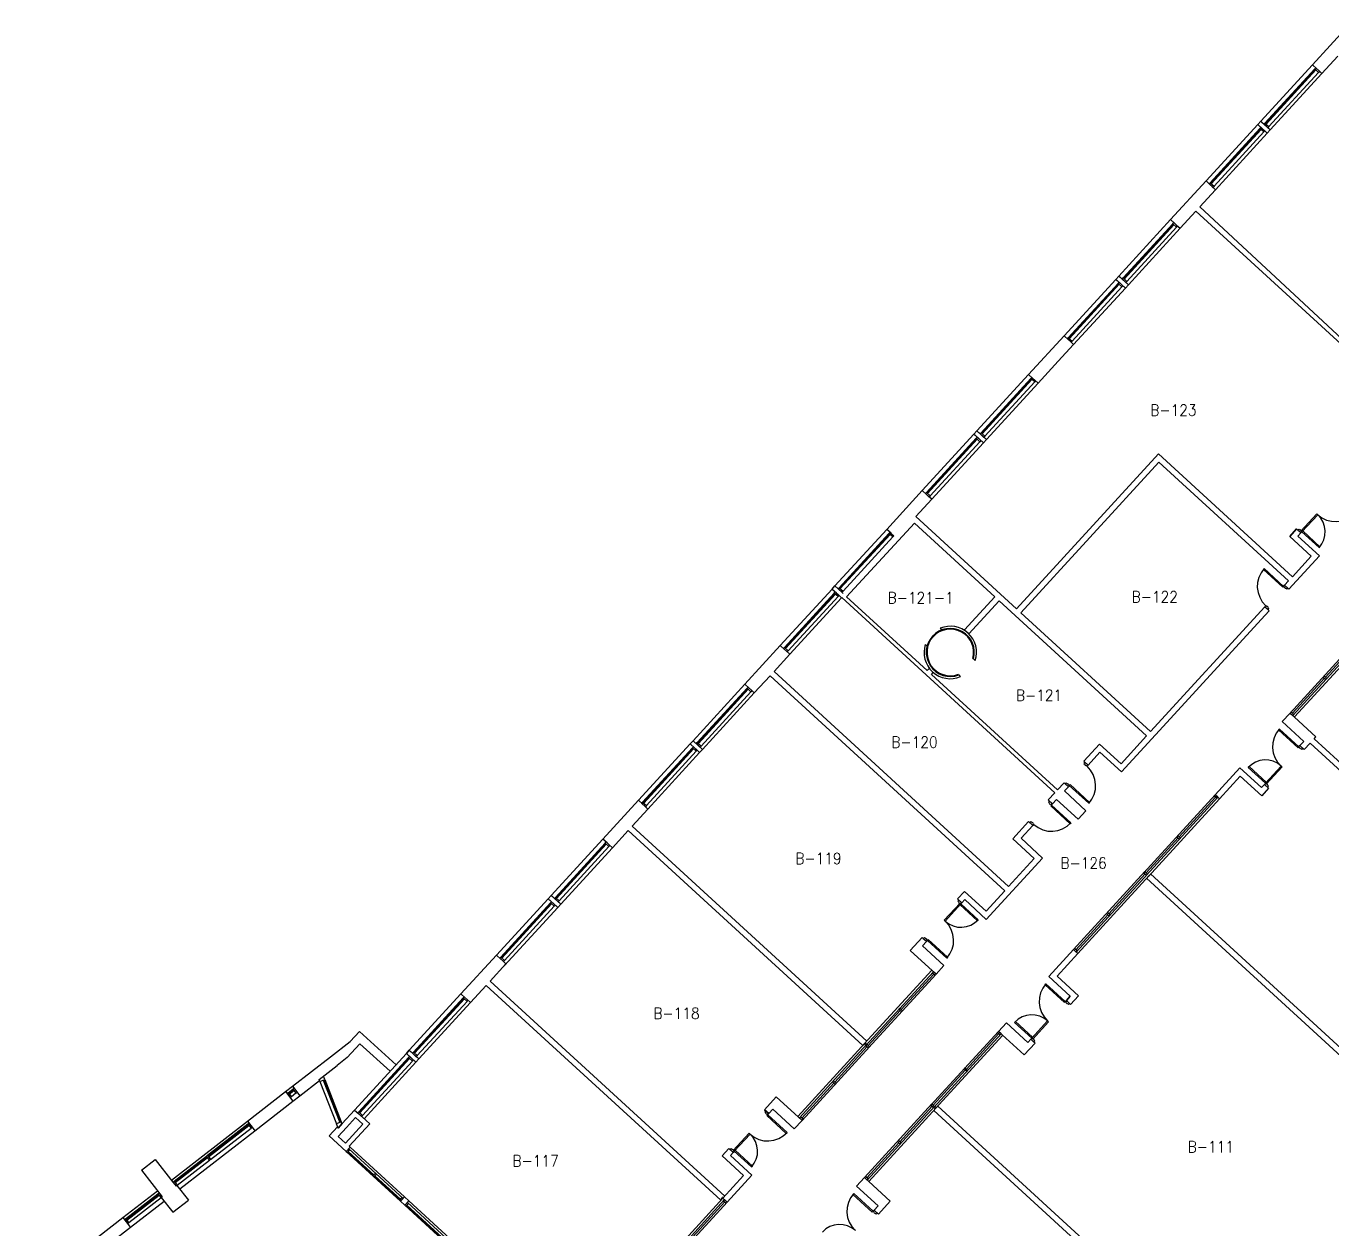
# Model space of a CAD drawing. Header units: inches. Extents: x -2 to 15026, y -1056 to 7065.
# Drawn here: x 1401 to 3191, y 1857 to 3506 of the extents above; entities that cross this region are included whole.
import ezdxf
from ezdxf.enums import TextEntityAlignment as Align

# ---------------------------------------------------------------- set-up
doc = ezdxf.new("R2010")
doc.units = ezdxf.units.IN
doc.header["$LTSCALE"] = 48
doc.header["$MEASUREMENT"] = 0
doc.layers.get('0').update_dxf_attribs({"linetype": 'CONTINUOUS'})
for name, color, linetype in [('A-DOOR', 5, 'CONTINUOUS'), ('A-GLAZ', 1, 'CONTINUOUS'), ('A-GLAZ-DETL', 5, 'CONTINUOUS'), ('A-WALL', 7, 'CONTINUOUS'), ('A-WALL-SILL', 3, 'CONTINUOUS'), ('SP-RMNO', 7, 'CONTINUOUS'), ('SP-ROOM', 7, 'CONTINUOUS'), ('SP-ROOMF', 7, 'CONTINUOUS')]:
    doc.layers.add(name, color=color, linetype=linetype)
doc.styles.add('ROMANS', font='ROMANS', dxfattribs={"width": 0.78})

# ---------------------------------------------------------------- blocks, each defined once
blk = doc.blocks.new('FMGRM1')
at = {"style": 'ROMANS', "width": 0.9}
for tag, p in [('DATA1', (0, -0.284)), ('DATA2', (0, -0.443)), ('DATA3', (0, -0.602)), ('DATA4', (0, -0.762)), ('DATA5', (0, -0.921))]:
    blk.add_attdef(tag, text='', height=0.117, dxfattribs=at).set_placement(p, align=Align.CENTER)
at = {"layer": 'SP-RMNO', "style": 'ROMANS', "width": 0.9}
blk.add_attdef('RMNUMB', text='', height=0.16, dxfattribs=at).set_placement((0, 0), align=Align.MIDDLE)

msp = doc.modelspace()

# ---------------------------------------------------------------- linework, layer by layer
at = {"layer": 'A-DOOR', "linetype": 'Continuous'}
for p, q in [((3170.3, 2837.7), (3148.7, 2814.1)), ((3150, 2812.9), (3171.6, 2836.5)), ((3171.6, 2836.5), (3170.3, 2837.7)), ((3144.4, 2815.3), (3145.7, 2816.8)), ((3148.6, 2811.5), (3144.4, 2815.3)), ((3145.7, 2816.8), (3147.1, 2815.5)), ((3147.1, 2815.5), (3147.6, 2816)), ((3147.6, 2816), (3149, 2814.7)), ((3149, 2814.7), (3148.5, 2814.2)), ((3148.5, 2814.2), (3150, 2812.9)), ((3150, 2812.9), (3148.6, 2811.5)), ((3148.7, 2814.1), (3150, 2812.9)), ((3151.1, 2814.2), (3150, 2812.9)), ((3150, 2812.9), (3173.6, 2791.3)), ((3174.7, 2792.6), (3151.1, 2814.2)), ((3173.6, 2791.3), (3174.7, 2792.6)), ((3098.4, 2762.6), (3097.2, 2761.3)), ((3097.2, 2761.3), (3123.7, 2736.9)), ((3124.9, 2738.2), (3098.4, 2762.6)), ((3124.9, 2738.2), (3126.3, 2739.7)), ((3126.3, 2739.7), (3130.5, 2735.8)), ((3123.7, 2736.9), (3124.9, 2738.2)), ((3126.3, 2736.9), (3124.9, 2738.2)), ((3125.9, 2736.5), (3126.3, 2736.9)), ((3127.3, 2735.2), (3125.9, 2736.5)), ((3127.7, 2735.7), (3127.3, 2735.2)), ((3129.2, 2734.4), (3127.7, 2735.7)), ((3130.5, 2735.8), (3129.2, 2734.4)), ((3100.6, 2711.7), (3099.2, 2710.2)), ((3099.2, 2710.2), (3103.5, 2706.3)), ((3102, 2710.4), (3100.6, 2711.7)), ((3102.4, 2710.8), (3102, 2710.4)), ((3103.8, 2709.6), (3102.4, 2710.8)), ((3103.4, 2709.1), (3103.8, 2709.6)), ((3104.8, 2707.8), (3103.4, 2709.1)), ((3103.5, 2706.3), (3104.8, 2707.8)), ((2653.9, 2680.8), (2656.4, 2678.5)), ((2633.7, 2658.7), (2636.1, 2656.4)), ((2698.8, 2639.1), (2699.7, 2638.8)), ((2699.7, 2638.8), (2702.2, 2636.6)), ((2679.1, 2617.6), (2679.5, 2616.7)), ((2679.5, 2616.7), (2681.9, 2614.4)), ((3118.1, 2541.4), (3119.3, 2542.6)), ((3119.3, 2542.6), (3145.8, 2518.3)), ((3144.7, 2517), (3118.1, 2541.4)), ((3145.8, 2518.3), (3144.7, 2517)), ((3145.8, 2518.3), (3147.2, 2519.8)), ((3147.3, 2517), (3145.8, 2518.3)), ((3146.8, 2516.6), (3147.3, 2517)), ((3148.2, 2515.3), (3146.8, 2516.6)), ((3147.2, 2519.8), (3151.4, 2515.9)), ((3148.6, 2515.7), (3148.2, 2515.3)), ((3150.1, 2514.4), (3148.6, 2515.7)), ((3151.4, 2515.9), (3150.1, 2514.4)), ((2852.6, 2496.9), (2851.2, 2495.4)), ((2851.2, 2495.4), (2852.6, 2494.1)), ((2852.6, 2494.1), (2852.2, 2493.6)), ((2852.2, 2493.6), (2853.6, 2492.4)), ((2856.8, 2493), (2852.6, 2496.9)), ((2853.6, 2492.4), (2854, 2492.8)), ((2854, 2492.8), (2855.4, 2491.5)), ((2855.4, 2491.5), (2856.8, 2493)), ((3076.3, 2489.8), (3077.5, 2491.1)), ((3099.9, 2468.2), (3076.3, 2489.8)), ((3077.5, 2491.1), (3101.1, 2469.5)), ((3099.9, 2468.2), (3121.5, 2491.8)), ((3122.8, 2490.6), (3101.2, 2467)), ((3121.5, 2491.8), (3122.8, 2490.6)), ((2825.5, 2467.4), (2826.9, 2468.9)), ((2829.8, 2463.5), (2825.5, 2467.4)), ((2826.9, 2468.9), (2828.3, 2467.6)), ((2828.3, 2467.6), (2828.7, 2468)), ((2828.7, 2468), (2830.1, 2466.8)), ((2830.1, 2466.8), (2829.7, 2466.3)), ((2829.7, 2466.3), (2831.1, 2465)), ((2831.1, 2465), (2829.8, 2463.5)), ((2832.3, 2466.3), (2831.1, 2465)), ((2831.1, 2465), (2857.7, 2440.7)), ((2858.8, 2442), (2832.3, 2466.3)), ((3099.9, 2468.2), (3098.5, 2466.7)), ((3098.5, 2466.7), (3102.8, 2462.8)), ((3101.1, 2469.5), (3099.9, 2468.2)), ((3101.2, 2467), (3099.9, 2468.2)), ((3101.3, 2466.9), (3099.9, 2468.2)), ((3101.7, 2467.3), (3101.3, 2466.9)), ((3103.1, 2466.1), (3101.7, 2467.3)), ((3102.7, 2465.6), (3103.1, 2466.1)), ((3104.1, 2464.3), (3102.7, 2465.6)), ((3102.8, 2462.8), (3104.1, 2464.3)), ((2803.9, 2443.8), (2802.6, 2442.3)), ((2802.6, 2442.3), (2804, 2441)), ((2804, 2441), (2803.6, 2440.6)), ((2803.6, 2440.6), (2805, 2439.3)), ((2808.2, 2439.9), (2803.9, 2443.8)), ((2805, 2439.3), (2805.4, 2439.8)), ((2805.4, 2439.8), (2806.8, 2438.4)), ((2805.6, 2437.2), (2806.8, 2438.4)), ((2832.2, 2412.8), (2805.6, 2437.2)), ((2806.8, 2438.4), (2808.2, 2439.9)), ((2806.8, 2438.4), (2833.3, 2414.1)), ((2857.7, 2440.7), (2858.8, 2442)), ((2776.9, 2414.3), (2778.2, 2415.8)), ((2781.1, 2410.4), (2776.9, 2414.3)), ((2778.2, 2415.8), (2779.7, 2414.5)), ((2779.7, 2414.5), (2780.1, 2414.9)), ((2780.1, 2414.9), (2781.5, 2413.7)), ((2781.5, 2413.7), (2781.1, 2413.2)), ((2781.1, 2413.2), (2782.5, 2411.9)), ((2782.5, 2411.9), (2781.1, 2410.4)), ((2833.3, 2414.1), (2832.2, 2412.8)), ((2659.5, 2280.3), (2681.2, 2303.9)), ((2682.5, 2302.7), (2660.8, 2279.2)), ((2679.6, 2308.1), (2678.2, 2306.6)), ((2678.2, 2306.6), (2679.6, 2305.3)), ((2679.6, 2305.3), (2679.2, 2304.9)), ((2679.2, 2304.9), (2680.6, 2303.6)), ((2683.8, 2304.2), (2679.6, 2308.1)), ((2680.6, 2303.6), (2681, 2304.1)), ((2681, 2304.1), (2682.5, 2302.7)), ((2681.2, 2303.9), (2682.5, 2302.7)), ((2681.3, 2301.5), (2682.5, 2302.7)), ((2704.9, 2279.8), (2681.3, 2301.5)), ((2682.5, 2302.7), (2683.8, 2304.2)), ((2682.5, 2302.7), (2706, 2281.1)), ((2660.8, 2279.2), (2659.5, 2280.3)), ((2706, 2281.1), (2704.9, 2279.8)), ((2630.9, 2255), (2632.3, 2256.5)), ((2632.3, 2256.5), (2633.7, 2255.2)), ((2635.2, 2251.1), (2630.9, 2255)), ((2633.7, 2255.2), (2634.1, 2255.6)), ((2634.1, 2255.6), (2635.5, 2254.4)), ((2635.5, 2254.4), (2635.1, 2253.9)), ((2635.1, 2253.9), (2636.5, 2252.6)), ((2636.5, 2252.6), (2635.2, 2251.1)), ((2636.5, 2252.6), (2637.7, 2253.9)), ((2663.1, 2228.3), (2636.5, 2252.6)), ((2637.7, 2253.9), (2664.2, 2229.6)), ((2664.2, 2229.6), (2663.1, 2228.3)), ((2797.9, 2191.9), (2799.1, 2193.2)), ((2824.4, 2167.6), (2797.9, 2191.9)), ((2799.1, 2193.2), (2825.6, 2168.9)), ((2825.6, 2168.9), (2824.4, 2167.6)), ((2825.6, 2168.9), (2827, 2170.3)), ((2827, 2167.5), (2825.6, 2168.9)), ((2826.6, 2167.1), (2827, 2167.5)), ((2828, 2165.8), (2826.6, 2167.1)), ((2827, 2170.3), (2831.2, 2166.4)), ((2831.2, 2166.4), (2829.8, 2165)), ((2828.4, 2166.3), (2828, 2165.8)), ((2829.8, 2165), (2828.4, 2166.3)), ((2756.1, 2140.3), (2757.3, 2141.6)), ((2779.7, 2118.7), (2756.1, 2140.3)), ((2757.3, 2141.6), (2780.8, 2120)), ((2779.7, 2118.7), (2801.3, 2142.3)), ((2802.6, 2141.1), (2781, 2117.5)), ((2801.3, 2142.3), (2802.6, 2141.1)), ((2779.7, 2118.7), (2778.3, 2117.2)), ((2778.3, 2117.2), (2782.6, 2113.4)), ((2780.8, 2120), (2779.7, 2118.7)), ((2781, 2117.5), (2779.7, 2118.7)), ((2781.1, 2117.4), (2779.7, 2118.7)), ((2781.5, 2117.9), (2781.1, 2117.4)), ((2782.9, 2116.6), (2781.5, 2117.9)), ((2782.5, 2116.1), (2782.9, 2116.6)), ((2783.9, 2114.8), (2782.5, 2116.1)), ((2782.6, 2113.4), (2783.9, 2114.8)), ((2414.7, 2019.1), (2413.4, 2017.6)), ((2413.4, 2017.6), (2414.8, 2016.3)), ((2414.8, 2016.3), (2414.4, 2015.8)), ((2414.4, 2015.8), (2415.8, 2014.6)), ((2419, 2015.2), (2414.7, 2019.1)), ((2415.8, 2014.6), (2416.2, 2015)), ((2416.2, 2015), (2417.6, 2013.7)), ((2417.6, 2013.7), (2416.4, 2012.4)), ((2416.4, 2012.4), (2443, 1988.1)), ((2417.6, 2013.7), (2419, 2015.2)), ((2444.2, 1989.4), (2417.6, 2013.7)), ((2392, 1988.4), (2370.4, 1964.8)), ((2393.3, 1987.2), (2392, 1988.4)), ((2443, 1988.1), (2444.2, 1989.4)), ((2371.7, 1963.6), (2393.3, 1987.2)), ((2366.1, 1966), (2367.4, 1967.5)), ((2370.3, 1962.1), (2366.1, 1966)), ((2367.4, 1967.5), (2368.9, 1966.2)), ((2368.9, 1966.2), (2369.3, 1966.6)), ((2369.3, 1966.6), (2370.7, 1965.4)), ((2370.7, 1965.4), (2370.3, 1964.9)), ((2370.3, 1964.9), (2371.7, 1963.6)), ((2371.7, 1963.6), (2370.3, 1962.1)), ((2370.4, 1964.8), (2371.7, 1963.6)), ((2372.9, 1964.9), (2371.7, 1963.6)), ((2371.7, 1963.6), (2395.3, 1942)), ((2396.5, 1943.3), (2372.9, 1964.9)), ((2395.3, 1942), (2396.5, 1943.3)), ((2534.4, 1904.3), (2535.6, 1905.6)), ((2560.9, 1880), (2534.4, 1904.3)), ((2535.6, 1905.6), (2562.1, 1881.3)), ((2562.1, 1881.3), (2560.9, 1880)), ((2562.1, 1881.3), (2563.5, 1882.8)), ((2563.6, 1880), (2562.1, 1881.3)), ((2563.1, 1879.5), (2563.6, 1880)), ((2563.5, 1882.8), (2567.7, 1878.9)), ((2564.5, 1878.3), (2563.1, 1879.5)), ((2564.9, 1878.7), (2564.5, 1878.3)), ((2566.4, 1877.4), (2564.9, 1878.7)), ((2567.7, 1878.9), (2566.4, 1877.4))]:
    msp.add_line(p, q, dxfattribs=at)
for centre, radius, start, end in [((3195.9, 2863.1), 36, 227.5, 317.5), ((3150, 2812.9), 32, 317.5, 47.5), ((2667.9, 2647.6), 33, 344.5357, 290.4643), ((2667.9, 2647.6), 32, 344.5357, 290.4643), ((2667.9, 2647.6), 36, 342.1243, 112.8757), ((2667.9, 2647.6), 36, 162.1243, 292.8757), ((3145.8, 2518.3), 36, 137.5, 227.5), ((3099.9, 2468.2), 32, 47.5, 137.5), ((2682.5, 2302.7), 32, 227.5, 317.5), ((2636.5, 2252.6), 36, 317.5, 47.5), ((2825.6, 2168.9), 36, 137.5, 227.5), ((2779.7, 2118.7), 32, 47.5, 137.5), ((2417.6, 2013.7), 36, 227.5, 317.5), ((2371.7, 1963.6), 32, 317.5, 47.5), ((2562.1, 1881.3), 36, 137.5, 227.5), ((2516.2, 1831.2), 32, 47.5, 137.5)]:
    msp.add_arc(centre, radius, start, end, dxfattribs=at)
for centre, major_axis, start_param, end_param in [((3124.9, 2738.2), (-25.5, 25.5), 0.043633, 1.614429), ((2831.1, 2465), (25.5, 25.5), 4.756022, 6.326818), ((2806.8, 2438.4), (-25.5, 25.5), 1.61443, 3.185226)]:
    msp.add_ellipse(centre, major_axis=major_axis, ratio=1, start_param=start_param, end_param=end_param, dxfattribs=at)
at = {"layer": 'A-GLAZ', "linetype": 'Continuous'}
for p, q in [((3099.3, 3373.4), (3167.5, 3447.9)), ((3168.3, 3447.2), (3100, 3372.7)), ((3169, 3446.5), (3100.8, 3372.1)), ((3104.5, 3368.7), (3172.7, 3443.1)), ((3024.3, 3291.6), (3092.5, 3366)), ((3093.5, 3376), (3089.5, 3371.6)), ((3093.3, 3365.4), (3025, 3290.9)), ((3094, 3364.7), (3025.8, 3290.2)), ((3029.5, 3286.8), (3097.7, 3361.3)), ((3102.5, 3359.7), (3106.5, 3364.1)), ((2904.7, 3161.1), (2973, 3235.5)), ((2973.7, 3234.9), (2905.5, 3160.4)), ((2974.4, 3234.2), (2906.2, 3159.7)), ((2909.9, 3156.3), (2978.1, 3230.8)), ((2829.7, 3079.2), (2898, 3153.7)), ((2898.7, 3153), (2830.5, 3078.6)), ((2899.5, 3152.4), (2831.2, 3077.9)), ((2899, 3163.7), (2894.9, 3159.2)), ((2907.9, 3147.3), (2912, 3151.7)), ((2834.9, 3074.5), (2903.1, 3149)), ((2710.2, 2948.7), (2778.4, 3023.2)), ((2779.1, 3022.5), (2710.9, 2948.1)), ((2779.9, 3021.9), (2711.6, 2947.4)), ((2715.3, 2944), (2783.6, 3018.5)), ((2635.2, 2866.9), (2703.4, 2941.4)), ((2704.1, 2940.7), (2635.9, 2866.2)), ((2704.9, 2940), (2636.6, 2865.6)), ((2640.3, 2862.2), (2708.6, 2936.6)), ((2704.4, 2951.3), (2700.3, 2946.9)), ((2713.3, 2935), (2717.4, 2939.4)), ((2515.6, 2736.4), (2583.8, 2810.9)), ((2584.6, 2810.2), (2516.3, 2735.7)), ((2585.3, 2809.5), (2517.1, 2735.1)), ((2520.8, 2731.7), (2589, 2806.1)), ((2440.6, 2654.6), (2508.8, 2729)), ((2509.6, 2728.4), (2441.3, 2653.9)), ((2510.3, 2727.7), (2442.1, 2653.2)), ((2445.8, 2649.8), (2514, 2724.3)), ((2505.8, 2734.6), (2511.7, 2729.2)), ((3137.6, 2561.1), (3229.5, 2661.4)), ((3226.3, 2661.6), (3182.4, 2613.7)), ((2321, 2524.1), (2389.3, 2598.5)), ((2390, 2597.9), (2321.8, 2523.4)), ((2390.7, 2597.2), (2322.5, 2522.7)), ((3181, 2612.2), (3137.1, 2564.3)), ((2326.2, 2519.3), (2394.4, 2593.8)), ((2315.2, 2526.6), (2311.2, 2522.2)), ((2246, 2442.2), (2314.3, 2516.7)), ((2315, 2516), (2246.8, 2441.6)), ((2315.7, 2515.3), (2247.5, 2440.9)), ((2251.2, 2437.5), (2319.4, 2512)), ((2324.2, 2510.3), (2328.2, 2514.7)), ((2936.9, 2342.2), (3034.9, 2449.1)), ((3031.7, 2449.3), (2981.7, 2394.7)), ((2126.5, 2311.7), (2194.7, 2386.2)), ((2195.4, 2385.5), (2127.2, 2311.1)), ((2196.2, 2384.8), (2127.9, 2310.4)), ((2131.6, 2307), (2199.8, 2381.5)), ((2980.4, 2393.3), (2936.5, 2345.3)), ((2840.3, 2236.7), (2938.3, 2343.6)), ((2935.1, 2343.9), (2885.1, 2289.3)), ((2120.7, 2314.3), (2116.6, 2309.9)), ((2051.5, 2229.9), (2119.7, 2304.4)), ((2120.4, 2303.7), (2052.2, 2229.2)), ((2121.2, 2303), (2052.9, 2228.5)), ((2056.6, 2225.2), (2124.9, 2299.6)), ((2129.6, 2298), (2133.7, 2302.4)), ((2883.8, 2287.8), (2839.8, 2239.9)), ((2644.8, 2209.8), (2552.2, 2108.8)), ((2600.7, 2158), (2645.2, 2206.6)), ((1931.9, 2099.4), (2000.1, 2173.9)), ((2000.9, 2173.2), (1932.6, 2098.7)), ((2001.6, 2172.5), (1933.4, 2098)), ((1937, 2094.7), (2005.3, 2169.1)), ((2555.4, 2108.6), (2599.3, 2156.5)), ((2645.1, 2023.7), (2737.6, 2124.7)), ((2734.5, 2124.9), (2689.9, 2076.2)), ((2553.5, 2110.3), (2461, 2009.3)), ((2509.5, 2058.4), (2554, 2107.1)), ((1856.9, 2017.6), (1925.1, 2092)), ((1925.9, 2091.4), (1857.6, 2016.9)), ((1926.6, 2090.7), (1858.4, 2016.2)), ((1862.1, 2012.8), (1930.3, 2087.3)), ((1935, 2085.6), (1939.1, 2090.1)), ((1808.2, 2061.1), (1830.7, 2003.1)), ((1809.2, 2061.5), (1831.7, 2003.4)), ((2688.5, 2074.7), (2644.6, 2026.8)), ((1760.1, 2043.8), (1766.4, 2048.7)), ((1761, 2042.7), (1767.3, 2047.6)), ((1761.6, 2041.9), (1768, 2046.8)), ((1770.7, 2043.2), (1764.4, 2038.3)), ((2464.2, 2009), (2508.1, 2057)), ((2553.9, 1924.1), (2646.4, 2025.1)), ((2643.2, 2025.4), (2598.7, 1976.7)), ((1649.5, 1958.1), (1704.8, 2001)), ((1650.4, 1956.9), (1705.7, 1999.8)), ((1651, 1956.1), (1706.3, 1999)), ((1653.7, 1952.5), (1709.1, 1995.4)), ((2597.3, 1975.2), (2553.4, 1927.3)), ((1603.6, 1922.5), (1647.9, 1956.8)), ((1604.5, 1921.3), (1648.8, 1955.7)), ((1605.2, 1920.6), (1649.4, 1954.9)), ((1876.9, 1930.6), (1841.9, 1962.7)), ((1877.6, 1931.3), (1842.5, 1963.4)), ((1917.6, 1898.7), (1843.1, 1967)), ((1607.9, 1917), (1652.2, 1951.3)), ((1913.4, 1897.1), (1878.4, 1929.2)), ((1914.1, 1897.9), (1879, 1930)), ((1537.2, 1871.1), (1581.5, 1905.4)), ((1538.1, 1869.9), (1582.4, 1904.2)), ((1538.8, 1869.1), (1583, 1903.4)), ((1585.8, 1899.8), (1541.5, 1865.5)), ((1970.1, 1845.1), (1922.2, 1889)), ((1970.8, 1845.9), (1922.9, 1889.8)), ((2023.7, 1801.5), (1923.5, 1893.3)), ((2358.3, 1897.2), (2266.4, 1796.9)), ((2314.9, 1846.1), (2358.8, 1894))]:
    msp.add_line(p, q, dxfattribs=at)
at = {"layer": 'A-GLAZ-DETL', "linetype": 'Continuous'}
for p, q in [((3167.5, 3447.9), (3168.9, 3449.4)), ((3172.7, 3443.1), (3167.5, 3447.9)), ((3168.9, 3449.4), (3174, 3444.6)), ((3174, 3444.6), (3172.7, 3443.1)), ((3092.5, 3366), (3093.9, 3367.5)), ((3097.7, 3361.3), (3092.5, 3366)), ((3093.9, 3367.5), (3099.1, 3362.8)), ((3098, 3371.9), (3099.3, 3373.4)), ((3103.1, 3367.2), (3098, 3371.9)), ((3099.3, 3373.4), (3104.5, 3368.7)), ((3104.5, 3368.7), (3103.1, 3367.2)), ((3099.1, 3362.8), (3097.7, 3361.3)), ((3023, 3290.1), (3024.3, 3291.6)), ((3028.1, 3285.4), (3023, 3290.1)), ((3024.3, 3291.6), (3029.5, 3286.8)), ((3029.5, 3286.8), (3028.1, 3285.4)), ((2973, 3235.5), (2974.3, 3237)), ((2978.1, 3230.8), (2973, 3235.5)), ((2974.3, 3237), (2979.5, 3232.3)), ((2979.5, 3232.3), (2978.1, 3230.8)), ((2898, 3153.7), (2899.3, 3155.2)), ((2903.1, 3149), (2898, 3153.7)), ((2899.3, 3155.2), (2904.5, 3150.5)), ((2903.4, 3159.6), (2904.7, 3161.1)), ((2908.5, 3154.9), (2903.4, 3159.6)), ((2904.7, 3161.1), (2909.9, 3156.3)), ((2909.9, 3156.3), (2908.5, 3154.9)), ((2904.5, 3150.5), (2903.1, 3149)), ((2828.4, 3077.8), (2829.7, 3079.2)), ((2833.6, 3073), (2828.4, 3077.8)), ((2829.7, 3079.2), (2834.9, 3074.5)), ((2834.9, 3074.5), (2833.6, 3073)), ((2778.4, 3023.2), (2779.7, 3024.7)), ((2783.6, 3018.5), (2778.4, 3023.2)), ((2779.7, 3024.7), (2784.9, 3020)), ((2784.9, 3020), (2783.6, 3018.5)), ((2703.4, 2941.4), (2704.8, 2942.8)), ((2708.6, 2936.6), (2703.4, 2941.4)), ((2704.8, 2942.8), (2709.9, 2938.1)), ((2709.9, 2938.1), (2708.6, 2936.6)), ((2708.8, 2947.3), (2710.2, 2948.7)), ((2714, 2942.5), (2708.8, 2947.3)), ((2710.2, 2948.7), (2715.3, 2944)), ((2715.3, 2944), (2714, 2942.5)), ((2633.8, 2865.4), (2635.2, 2866.9)), ((2639, 2860.7), (2633.8, 2865.4)), ((2635.2, 2866.9), (2640.3, 2862.2)), ((2640.3, 2862.2), (2639, 2860.7)), ((2583.8, 2810.9), (2585.2, 2812.3)), ((2585.2, 2812.3), (2590.3, 2807.6)), ((2589, 2806.1), (2583.8, 2810.9)), ((2590.3, 2807.6), (2589, 2806.1)), ((2508.8, 2729), (2510.2, 2730.5)), ((2514, 2724.3), (2508.8, 2729)), ((2510.2, 2730.5), (2515.3, 2725.8)), ((2515.3, 2725.8), (2514, 2724.3)), ((2514.2, 2734.9), (2515.6, 2736.4)), ((2519.4, 2730.2), (2514.2, 2734.9)), ((2515.6, 2736.4), (2520.8, 2731.7)), ((2520.8, 2731.7), (2519.4, 2730.2)), ((2439.3, 2653.1), (2440.6, 2654.6)), ((2444.4, 2648.4), (2439.3, 2653.1)), ((2440.6, 2654.6), (2445.8, 2649.8)), ((2445.8, 2649.8), (2444.4, 2648.4)), ((2389.3, 2598.5), (2390.6, 2600)), ((2394.4, 2593.8), (2389.3, 2598.5)), ((2390.6, 2600), (2395.8, 2595.3)), ((2395.8, 2595.3), (2394.4, 2593.8)), ((2314.3, 2516.7), (2315.6, 2518.2)), ((2319.4, 2512), (2314.3, 2516.7)), ((2315.6, 2518.2), (2320.8, 2513.4)), ((2320.8, 2513.4), (2319.4, 2512)), ((2319.7, 2522.6), (2321, 2524.1)), ((2324.8, 2517.9), (2319.7, 2522.6)), ((2321, 2524.1), (2326.2, 2519.3)), ((2326.2, 2519.3), (2324.8, 2517.9)), ((2244.7, 2440.8), (2246, 2442.2)), ((2249.8, 2436), (2244.7, 2440.8)), ((2246, 2442.2), (2251.2, 2437.5)), ((2251.2, 2437.5), (2249.8, 2436)), ((2194.7, 2386.2), (2196, 2387.7)), ((2199.8, 2381.5), (2194.7, 2386.2)), ((2196, 2387.7), (2201.2, 2382.9)), ((2201.2, 2382.9), (2199.8, 2381.5)), ((2125.1, 2310.3), (2126.5, 2311.7)), ((2130.3, 2305.5), (2125.1, 2310.3)), ((2126.5, 2311.7), (2131.6, 2307)), ((2119.7, 2304.4), (2121, 2305.8)), ((2124.9, 2299.6), (2119.7, 2304.4)), ((2121, 2305.8), (2126.2, 2301.1)), ((2126.2, 2301.1), (2124.9, 2299.6)), ((2131.6, 2307), (2130.3, 2305.5)), ((2050.1, 2228.4), (2051.5, 2229.9)), ((2055.3, 2223.7), (2050.1, 2228.4)), ((2051.5, 2229.9), (2056.6, 2225.2)), ((2056.6, 2225.2), (2055.3, 2223.7)), ((2000.1, 2173.9), (2001.5, 2175.3)), ((2005.3, 2169.1), (2000.1, 2173.9)), ((2001.5, 2175.3), (2006.6, 2170.6)), ((2006.6, 2170.6), (2005.3, 2169.1)), ((1930.5, 2097.9), (1931.9, 2099.4)), ((1935.7, 2093.2), (1930.5, 2097.9)), ((1931.9, 2099.4), (1937, 2094.7)), ((2550, 2110.8), (2552.2, 2108.8)), ((2551.3, 2112.3), (2553.5, 2110.3)), ((1925.1, 2092), (1926.5, 2093.5)), ((1930.3, 2087.3), (1925.1, 2092)), ((1926.5, 2093.5), (1931.6, 2088.8)), ((1931.6, 2088.8), (1930.3, 2087.3)), ((1937, 2094.7), (1935.7, 2093.2)), ((1803.6, 2059.3), (1802.5, 2062.1)), ((1803.6, 2059.3), (1810.1, 2061.9)), ((1810.1, 2061.9), (1808.3, 2066.6)), ((1760.1, 2043.8), (1758.5, 2042.6)), ((1760.1, 2043.8), (1764.4, 2038.3)), ((1766.4, 2048.7), (1768, 2050)), ((1766.4, 2048.7), (1770.7, 2043.2)), ((1770.7, 2043.2), (1772.3, 2044.4)), ((1764.4, 2038.3), (1762.8, 2037.1)), ((2647.3, 2021.6), (2645.1, 2023.7)), ((2648.7, 2023.1), (2646.4, 2025.1)), ((1855.5, 2016.1), (1856.9, 2017.6)), ((1860.7, 2011.4), (1855.5, 2016.1)), ((1856.9, 2017.6), (1862.1, 2012.8)), ((1862.1, 2012.8), (1860.7, 2011.4)), ((1704.8, 2001), (1706.4, 2002.2)), ((1704.8, 2001), (1709.1, 1995.4)), ((1709.1, 1995.4), (1710.7, 1996.6)), ((1832.6, 2003.8), (1826.1, 2001.3)), ((1828.4, 1995.3), (1826.1, 2001.3)), ((1827.7, 1997), (1828.4, 1995.3)), ((1833.7, 2001.1), (1832.6, 2003.8)), ((1647.9, 1956.8), (1649.5, 1958.1)), ((1652.2, 1951.3), (1647.9, 1956.8)), ((1649.5, 1958.1), (1653.7, 1952.5)), ((1653.7, 1952.5), (1652.2, 1951.3)), ((1602, 1921.3), (1603.6, 1922.5)), ((1603.6, 1922.5), (1607.9, 1917)), ((1606.3, 1915.8), (1607.9, 1917)), ((1581.5, 1905.4), (1583.1, 1906.6)), ((1581.5, 1905.4), (1585.8, 1899.8)), ((1585.8, 1899.8), (1587.4, 1901.1)), ((1535.6, 1869.8), (1537.2, 1871.1)), ((1537.2, 1871.1), (1541.5, 1865.5)), ((1539.9, 1864.3), (1541.5, 1865.5))]:
    msp.add_line(p, q, dxfattribs=at)
for points in [[(3180.5, 2615.4), (3179.2, 2613.9), (3182.9, 2610.5), (3184.2, 2612)], [(3135.3, 2566), (3133.9, 2564.5), (3137.6, 2561.1), (3138.9, 2562.6)], [(3031.2, 2452.5), (3029.9, 2451), (3033.6, 2447.6), (3034.9, 2449.1)], [(2979.9, 2396.4), (2978.5, 2394.9), (2982.2, 2391.6), (2983.6, 2393)], [(2934.6, 2347), (2933.3, 2345.5), (2936.9, 2342.2), (2938.3, 2343.6)], [(2934.6, 2347), (2933.3, 2345.5), (2936.9, 2342.2), (2938.3, 2343.6)], [(2883.3, 2291), (2881.9, 2289.5), (2885.6, 2286.1), (2887, 2287.6)], [(2838, 2241.6), (2836.7, 2240.1), (2840.3, 2236.7), (2841.7, 2238.2)], [(2647.1, 2204.9), (2648.4, 2206.4), (2644.8, 2209.8), (2643.4, 2208.3)], [(2601.1, 2154.8), (2602.5, 2156.3), (2598.8, 2159.7), (2597.5, 2158.2)], [(2734, 2128), (2732.6, 2126.6), (2736.3, 2123.2), (2737.6, 2124.7)], [(2555.9, 2105.4), (2557.2, 2106.9), (2553.5, 2110.3), (2552.2, 2108.8)], [(2555.9, 2105.4), (2557.2, 2106.9), (2553.5, 2110.3), (2552.2, 2108.8)], [(2688, 2077.9), (2686.7, 2076.4), (2690.4, 2073.1), (2691.7, 2074.5)], [(2509.9, 2055.3), (2511.3, 2056.7), (2507.6, 2060.1), (2506.3, 2058.7)], [(2642.8, 2028.5), (2641.4, 2027), (2645.1, 2023.7), (2646.4, 2025.1)], [(2642.8, 2028.5), (2641.4, 2027), (2645.1, 2023.7), (2646.4, 2025.1)], [(2464.7, 2005.9), (2466, 2007.4), (2462.3, 2010.7), (2461, 2009.3)], [(2596.8, 1978.4), (2595.5, 1976.9), (2599.2, 1973.5), (2600.5, 1975)], [(1843.1, 1967), (1839.7, 1963.3), (1841.2, 1961.9), (1844.6, 1965.6)], [(1879.6, 1933.5), (1876.2, 1929.8), (1877.7, 1928.5), (1881.1, 1932.2)], [(2551.6, 1929), (2550.2, 1927.5), (2553.9, 1924.1), (2555.2, 1925.6)], [(1916.1, 1900.1), (1912.7, 1896.4), (1914.2, 1895.1), (1917.6, 1898.7)], [(1923.5, 1893.3), (1920.1, 1889.6), (1921.5, 1888.3), (1924.9, 1892)], [(2360.6, 1892.3), (2362, 1893.8), (2358.3, 1897.2), (2357, 1895.7)]]:
    msp.add_lwpolyline(points, close=True, dxfattribs=at)
at = {"layer": 'A-WALL', "linetype": 'Continuous'}
for p, q in [((3164.5, 3453.4), (3213.1, 3506.5)), ((3199.1, 3465.1), (3177.5, 3441.5)), ((3170.4, 3448), (3164.5, 3453.4)), ((3172.6, 3446), (3177.5, 3441.5)), ((3089.5, 3371.6), (3093.5, 3376)), ((3089.5, 3371.6), (3102.5, 3359.7)), ((3102.5, 3359.7), (3090.7, 3370.5)), ((3106.5, 3364.1), (3093.5, 3376)), ((3094.7, 3374.9), (3106.5, 3364.1)), ((3106.5, 3364.1), (3102.5, 3359.7)), ((2969.9, 3241.1), (3018.5, 3294.2)), ((3031.5, 3282.2), (3009.9, 3258.7)), ((3018.5, 3294.2), (3024.4, 3288.8)), ((3026.6, 3286.7), (3031.5, 3282.2)), ((3329.6, 2961.6), (3009.9, 3258.7)), ((2975.8, 3235.7), (2969.9, 3241.1)), ((3004.5, 3252.8), (2982.9, 3229.2)), ((3326.2, 2957.9), (3004.5, 3252.8)), ((2978, 3233.6), (2982.9, 3229.2)), ((2894.9, 3159.2), (2899, 3163.7)), ((2894.9, 3159.2), (2907.9, 3147.3)), ((2907.9, 3147.3), (2896.1, 3158.1)), ((2912, 3151.7), (2899, 3163.7)), ((2900.2, 3162.6), (2912, 3151.7)), ((2912, 3151.7), (2907.9, 3147.3)), ((2775.3, 3028.7), (2824, 3081.8)), ((2824, 3081.8), (2829.9, 3076.4)), ((2816, 3047.1), (2837, 3069.9)), ((2832.1, 3074.4), (2837, 3069.9)), ((2788.3, 3016.8), (2816, 3047.1)), ((2781.2, 3023.3), (2775.3, 3028.7)), ((2783.4, 3021.3), (2788.3, 3016.8)), ((2700.3, 2946.9), (2704.4, 2951.3)), ((2700.3, 2946.9), (2713.3, 2935)), ((2713.3, 2935), (2701.5, 2945.8)), ((2717.4, 2939.4), (2704.4, 2951.3)), ((2705.6, 2950.2), (2717.4, 2939.4)), ((2717.4, 2939.4), (2713.3, 2935)), ((2758.8, 2707.5), (2953.3, 2919.9)), ((2953.3, 2919.9), (3137.1, 2751.5)), ((2764.7, 2702.1), (2953.8, 2908.6)), ((2953.8, 2908.6), (3131.7, 2745.6)), ((2580.8, 2816.4), (2629.4, 2869.5)), ((2629.4, 2869.5), (2635.3, 2864.1)), ((2620.8, 2834), (2642.4, 2857.6)), ((2642.4, 2857.6), (2637.5, 2862.1)), ((2758.8, 2707.5), (2620.8, 2834)), ((2618.6, 2825.1), (2525.7, 2723.8)), ((2586.7, 2811), (2580.8, 2816.4)), ((2728.9, 2724), (2618.6, 2825.1)), ((3142.7, 2816.9), (3133.3, 2806.5)), ((3133.3, 2806.5), (3142.7, 2816.9)), ((3148.6, 2811.5), (3142.7, 2816.9)), ((3142.7, 2816.9), (3148.6, 2811.5)), ((3148.6, 2811.5), (3144.6, 2807)), ((3148.6, 2811.5), (3144.6, 2807)), ((3162.7, 2779.5), (3133.3, 2806.5)), ((3162.7, 2779.5), (3133.3, 2806.5)), ((3174, 2780), (3144.6, 2807)), ((3144.6, 2807), (3174, 2780)), ((3174, 2780), (3132.2, 2734.3)), ((3174, 2780), (3132.2, 2734.3)), ((3162.7, 2779.5), (3137.1, 2751.5)), ((3137.1, 2751.5), (3162.7, 2779.5)), ((3126.3, 2739.7), (3131.7, 2745.6)), ((3131.7, 2745.6), (3126.3, 2739.7)), ((3132.2, 2734.3), (3126.3, 2739.7)), ((3132.2, 2734.3), (3126.3, 2739.7)), ((3144.3, 2747.6), (3140.9, 2743.9)), ((2505.8, 2734.6), (2509.8, 2739)), ((2518.8, 2722.7), (2505.8, 2734.6)), ((2509.8, 2739), (2519.4, 2730.2)), ((2519.4, 2730.2), (2509.8, 2739)), ((2518.8, 2722.7), (2519.1, 2723.1)), ((2519.1, 2723.1), (2811.4, 2455.3)), ((2521.2, 2728.6), (2519.4, 2730.2)), ((2525.7, 2723.8), (2636.1, 2622.7)), ((2687.4, 2678.7), (2728.9, 2724)), ((2734.8, 2718.6), (2693.3, 2673.3)), ((2937.1, 2533.3), (2734.8, 2718.6)), ((2942.5, 2539.2), (3099.2, 2710.2)), ((2942.5, 2539.2), (3099.2, 2710.2)), ((3094.3, 2693), (3105.1, 2704.8)), ((3105.1, 2704.8), (3094.3, 2693)), ((3099.2, 2710.2), (3105.1, 2704.8)), ((3099.2, 2710.2), (3105.1, 2704.8)), ((2942.5, 2539.2), (2764.7, 2702.1)), ((2964.6, 2551.5), (3094.3, 2693)), ((2693.3, 2673.3), (2687.4, 2678.7)), ((2386.2, 2604.1), (2434.8, 2657.1)), ((2434.8, 2657.1), (2440.7, 2651.7)), ((3225.8, 2664.8), (3133.9, 2564.5)), ((2447.8, 2645.2), (2426.2, 2621.6)), ((2442.9, 2649.7), (2447.8, 2645.2)), ((2420.8, 2615.7), (2399.2, 2592.2)), ((2742.5, 2320.9), (2420.8, 2615.7)), ((2747.9, 2326.8), (2426.2, 2621.6)), ((2638.7, 2625.6), (2636.1, 2622.7)), ((2644.6, 2620.2), (2638.7, 2625.6)), ((2642, 2617.3), (2644.6, 2620.2)), ((2814.8, 2459), (2642, 2617.3)), ((2392.1, 2598.7), (2386.2, 2604.1)), ((2394.3, 2596.6), (2399.2, 2592.2)), ((3123.1, 2552.7), (3133.9, 2564.5)), ((3133.9, 2564.5), (3123.1, 2552.7)), ((3123.1, 2552.7), (3133.9, 2564.5)), ((3133.9, 2564.5), (3169.3, 2532.1)), ((3133.9, 2564.5), (3169.3, 2532.1)), ((2902.5, 2483.7), (2964.6, 2551.5)), ((2964.6, 2551.5), (2902.5, 2483.7)), ((3123.1, 2552.7), (3152.6, 2525.7)), ((3152.6, 2525.7), (3123.1, 2552.7)), ((3152.6, 2525.7), (3123.1, 2552.7)), ((2311.2, 2522.2), (2315.2, 2526.6)), ((2328.2, 2514.7), (2315.2, 2526.6)), ((2316.4, 2525.5), (2328.2, 2514.7)), ((2902, 2495), (2937.1, 2533.3)), ((2902, 2495), (2937.1, 2533.3)), ((3152.6, 2525.7), (3147.2, 2519.8)), ((3147.2, 2519.8), (3152.6, 2525.7)), ((3166.6, 2529.1), (3169.3, 2532.1)), ((3355.3, 2356.2), (3166.6, 2529.1)), ((2311.2, 2522.2), (2324.2, 2510.3)), ((2323, 2511.4), (2311.2, 2522.2)), ((2328.2, 2514.7), (2324.2, 2510.3)), ((2850.9, 2498.4), (2872.5, 2522)), ((2850.9, 2498.4), (2872.5, 2522)), ((2856.8, 2493), (2873, 2510.7)), ((2873, 2510.7), (2856.8, 2493)), ((2902, 2495), (2872.5, 2522)), ((2872.5, 2522), (2902, 2495)), ((2873, 2510.7), (2902.5, 2483.7)), ((2902.5, 2483.7), (2873, 2510.7)), ((3153.1, 2514.4), (3147.2, 2519.8)), ((3153.1, 2514.4), (3147.2, 2519.8)), ((3153.1, 2514.4), (3161.2, 2523.2)), ((3161.2, 2523.2), (3153.1, 2514.4)), ((3349.9, 2350.3), (3161.2, 2523.2)), ((2850.9, 2498.4), (2856.8, 2493)), ((2856.8, 2493), (2850.9, 2498.4)), ((3065, 2489.3), (3031.2, 2452.5)), ((3031.2, 2452.5), (3065, 2489.3)), ((3065, 2489.3), (3094.5, 2462.3)), ((3065, 2489.3), (3094.5, 2462.3)), ((3037.1, 2447), (3065.5, 2478)), ((3065.5, 2478), (3037.1, 2447)), ((3065.5, 2478), (3095, 2451)), ((3095, 2451), (3065.5, 2478)), ((2802.3, 2445.3), (2811.4, 2455.3)), ((2802.3, 2445.3), (2811.4, 2455.3)), ((2814.8, 2459), (2823.9, 2468.9)), ((2814.8, 2459), (2823.9, 2468.9)), ((2818.5, 2463), (2814.8, 2459)), ((2823.9, 2468.9), (2829.8, 2463.5)), ((2823.9, 2468.9), (2829.8, 2463.5)), ((2824.4, 2457.6), (2829.8, 2463.5)), ((2829.8, 2463.5), (2824.4, 2457.6)), ((2824.4, 2457.6), (2853.9, 2430.6)), ((2824.4, 2457.6), (2853.9, 2430.6)), ((3098.5, 2466.7), (3094.5, 2462.3)), ((3094.5, 2462.3), (3098.5, 2466.7)), ((3104.4, 2461.3), (3095, 2451)), ((3104.4, 2461.3), (3095, 2451)), ((3098.5, 2466.7), (3104.4, 2461.3)), ((3098.5, 2466.7), (3104.4, 2461.3)), ((2191.6, 2391.7), (2240.3, 2444.8)), ((2240.3, 2444.8), (2246.2, 2439.4)), ((2248.4, 2437.4), (2253.2, 2432.9)), ((2808.2, 2439.9), (2802.3, 2445.3)), ((2808.2, 2439.9), (2802.3, 2445.3)), ((2813.6, 2445.8), (2808.2, 2439.9)), ((2813.6, 2445.8), (2808.2, 2439.9)), ((2843.1, 2418.8), (2813.6, 2445.8)), ((2843.1, 2418.8), (2813.6, 2445.8)), ((3031.2, 2452.5), (2933.3, 2345.5)), ((3031.2, 2452.5), (3037.1, 2447)), ((3037.1, 2447), (3031.2, 2452.5)), ((2253.2, 2432.9), (2231.6, 2409.3)), ((2843.1, 2418.8), (2853.9, 2430.6)), ((2853.9, 2430.6), (2843.1, 2418.8)), ((2226.2, 2403.4), (2204.6, 2379.8)), ((2548, 2108.6), (2226.2, 2403.4)), ((2553.4, 2114.5), (2231.6, 2409.3)), ((2775.2, 2415.8), (2753.6, 2392.2)), ((2753.6, 2392.2), (2775.2, 2415.8)), ((2781.1, 2410.4), (2764.9, 2392.7)), ((2781.1, 2410.4), (2764.9, 2392.7)), ((2775.2, 2415.8), (2781.1, 2410.4)), ((2775.2, 2415.8), (2781.1, 2410.4)), ((2197.5, 2386.3), (2191.6, 2391.7)), ((2199.7, 2384.3), (2204.6, 2379.8)), ((2753.6, 2392.2), (2783.1, 2365.2)), ((2783.1, 2365.2), (2753.6, 2392.2)), ((2764.9, 2392.7), (2794.4, 2365.7)), ((2764.9, 2392.7), (2794.5, 2365.6)), ((2717.3, 2281.6), (2794.4, 2365.7)), ((2794.5, 2365.6), (2717.3, 2281.6)), ((2747.9, 2326.8), (2783.1, 2365.2)), ((2747.9, 2326.8), (2783.1, 2365.2)), ((2934.6, 2347), (2836.7, 2240.1)), ((3400.4, 1913.4), (2937.1, 2337.9)), ((3405.8, 1919.3), (2942.5, 2343.8)), ((2116.6, 2309.9), (2120.7, 2314.3)), ((2116.6, 2309.9), (2129.6, 2298)), ((2128.4, 2299.1), (2116.6, 2309.9)), ((2133.7, 2302.4), (2120.7, 2314.3)), ((2121.9, 2313.2), (2133.7, 2302.4)), ((2677.9, 2309.6), (2687.4, 2319.9)), ((2677.9, 2309.6), (2687.4, 2319.9)), ((2677.9, 2309.6), (2683.8, 2304.2)), ((2683.8, 2304.2), (2677.9, 2309.6)), ((2687.4, 2319.9), (2716.9, 2292.9)), ((2687.4, 2319.9), (2716.9, 2292.9)), ((2716.9, 2292.9), (2742.5, 2320.9)), ((2716.9, 2292.9), (2742.5, 2320.9)), ((2133.7, 2302.4), (2129.6, 2298)), ((2683.8, 2304.2), (2687.9, 2308.6)), ((2687.9, 2308.6), (2683.8, 2304.2)), ((2687.9, 2308.6), (2717.3, 2281.6)), ((2717.3, 2281.6), (2687.9, 2308.6)), ((2613, 2238.8), (2629.3, 2256.5)), ((2613, 2238.8), (2629.3, 2256.5)), ((2629.3, 2256.5), (2635.2, 2251.1)), ((2629.3, 2256.5), (2635.2, 2251.1)), ((2648.4, 2206.4), (2613, 2238.8)), ((2648.4, 2206.4), (2613, 2238.8)), ((2629.8, 2245.2), (2635.2, 2251.1)), ((2635.2, 2251.1), (2629.8, 2245.2)), ((2629.8, 2245.2), (2659.2, 2218.2)), ((2629.8, 2245.2), (2659.2, 2218.2)), ((2836.7, 2240.1), (2802.9, 2203.3)), ((2836.7, 2240.1), (2802.9, 2203.3)), ((2836.7, 2240.1), (2842.6, 2234.7)), ((2842.6, 2234.7), (2836.7, 2240.1)), ((1997, 2179.4), (2045.7, 2232.5)), ((2037.1, 2197), (2058.7, 2220.6)), ((2045.7, 2232.5), (2051.6, 2227.1)), ((2053.8, 2225), (2058.7, 2220.6)), ((2842.6, 2234.7), (2814.2, 2203.7)), ((2814.2, 2203.7), (2842.6, 2234.7)), ((2555.9, 2105.4), (2648.4, 2206.4)), ((2648.4, 2206.4), (2659.2, 2218.2)), ((2659.2, 2218.2), (2648.4, 2206.4)), ((2832.4, 2176.2), (2802.9, 2203.3)), ((2802.9, 2203.3), (2832.4, 2176.2)), ((2843.7, 2176.7), (2814.2, 2203.7)), ((2843.7, 2176.7), (2814.2, 2203.7)), ((2010, 2167.5), (2031.7, 2191.1)), ((2353.4, 1896.3), (2031.7, 2191.1)), ((2358.8, 1902.2), (2037.1, 2197)), ((2002.9, 2174), (1997, 2179.4)), ((2005.2, 2172), (2010, 2167.5)), ((2827, 2170.3), (2832.4, 2176.2)), ((2832.4, 2176.2), (2827, 2170.3)), ((2832.9, 2164.9), (2827, 2170.3)), ((2827, 2170.3), (2832.9, 2164.9)), ((2832.9, 2164.9), (2843.7, 2176.7)), ((2832.9, 2164.9), (2843.7, 2176.7)), ((2734, 2128), (2744.8, 2139.8)), ((2734, 2128), (2744.8, 2139.8)), ((2774.3, 2112.8), (2744.8, 2139.8)), ((2744.8, 2139.8), (2774.3, 2112.8)), ((1818, 2093.2), (1844.9, 2114)), ((1844.9, 2114), (1857.7, 2128)), ((1857.7, 2128), (1907.9, 2082.1)), ((2734, 2128), (2641.4, 2027)), ((2734, 2128), (2769.4, 2095.6)), ((2769.4, 2095.6), (2734, 2128)), ((2774.3, 2112.8), (2778.3, 2117.2)), ((2774.3, 2112.8), (2778.3, 2117.2)), ((2784.2, 2111.8), (2778.3, 2117.2)), ((2778.3, 2117.2), (2784.2, 2111.8)), ((1858.5, 2111.1), (1841, 2092)), ((1899.8, 2073.2), (1858.5, 2111.1)), ((1926.1, 2102), (1922.1, 2097.6)), ((1922.1, 2097.6), (1926.1, 2102)), ((1922.1, 2097.6), (1935, 2085.6)), ((1935, 2085.6), (1923.3, 2096.5)), ((1939.1, 2090.1), (1926.1, 2102)), ((1927.3, 2100.9), (1939.1, 2090.1)), ((2464.7, 2005.9), (2557.2, 2106.9)), ((2784.2, 2111.8), (2769.4, 2095.6)), ((2784.2, 2111.8), (2769.4, 2095.6)), ((1765.9, 2052.7), (1818, 2093.2)), ((1802.5, 2062.1), (1827.2, 2081.3)), ((1841, 2092), (1827.2, 2081.3)), ((1939.1, 2090.1), (1935, 2085.6)), ((1776.1, 2039.6), (1803.1, 2060.6)), ((1704.2, 2004.9), (1756.4, 2045.4)), ((1756.4, 2045.4), (1766.6, 2032.2)), ((1765.9, 2052.7), (1776.1, 2039.6)), ((1714.4, 1991.8), (1766.6, 2032.2)), ((1775.1, 2040.9), (1776.1, 2039.6)), ((2429.3, 2038.3), (2413.1, 2020.6)), ((2413.1, 2020.6), (2429.3, 2038.3)), ((2464.7, 2005.9), (2429.3, 2038.3)), ((2429.3, 2038.3), (2464.7, 2005.9)), ((2642.8, 2028.5), (2550.2, 1927.5)), ((3111.5, 1603.1), (2650.7, 2025.3)), ((1834.2, 2001.7), (1851.1, 2020.1)), ((1840.1, 1996.3), (1852.5, 2009.9)), ((1851.1, 2020.1), (1857, 2014.7)), ((1852.5, 2009.9), (1862.4, 2000.8)), ((1857, 2014.7), (1871.8, 2001.2)), ((2413.1, 2020.6), (2419, 2015.2)), ((2419, 2015.2), (2413.1, 2020.6)), ((2424.4, 2021.1), (2419, 2015.2)), ((2424.4, 2021.1), (2419, 2015.2)), ((2424.4, 2021.1), (2453.9, 1994.1)), ((2453.9, 1994.1), (2424.4, 2021.1)), ((2464.7, 2005.9), (2453.9, 1994.1)), ((2464.7, 2005.9), (2453.9, 1994.1)), ((3108.6, 1594.9), (2645.3, 2019.4)), ((1704.2, 2004.9), (1713.4, 1993.1)), ((1713.4, 1993.1), (1714.4, 1991.8)), ((1827.7, 1997), (1816.4, 1984.7)), ((1834.2, 2001.7), (1828.4, 1995.3)), ((1828.4, 1995.3), (1834.2, 2001.7)), ((1840.1, 1996.3), (1828.6, 1983.8)), ((1840.1, 1996.3), (1828.6, 1983.8)), ((1862.4, 2000.8), (1838.5, 1974.7)), ((1871.8, 2001.2), (1843.6, 1970.5)), ((1816.4, 1984.7), (1839.7, 1963.3)), ((1828.6, 1983.8), (1838.5, 1974.7)), ((1828.6, 1983.8), (1838.5, 1974.7)), ((1843.6, 1970.5), (1845.1, 1969.2)), ((1558.9, 1937.8), (1577.8, 1952.5)), ((1577.8, 1952.5), (1602, 1921.3)), ((1845.1, 1969.2), (1839.7, 1963.3)), ((1914.2, 1895.1), (1839.7, 1963.3)), ((2364.4, 1967.5), (2355, 1957.2)), ((2364.4, 1967.5), (2355, 1957.2)), ((2355, 1957.2), (2384.5, 1930.2)), ((2355, 1957.2), (2384.5, 1930.2)), ((2364.4, 1967.5), (2370.3, 1962.1)), ((2370.3, 1962.1), (2364.4, 1967.5)), ((2370.3, 1962.1), (2366.3, 1957.7)), ((2366.3, 1957.7), (2370.3, 1962.1)), ((2366.3, 1957.7), (2395.8, 1930.7)), ((2395.8, 1930.7), (2366.3, 1957.7)), ((1558.9, 1937.8), (1587.4, 1901.1)), ((1602, 1921.3), (1606.3, 1915.8)), ((1607.6, 1916.8), (1623.2, 1896.6)), ((2356.1, 1899.2), (2384.5, 1930.2)), ((2384.5, 1930.2), (2356.1, 1899.2)), ((2362, 1893.8), (2395.8, 1930.7)), ((2362, 1893.8), (2395.8, 1930.7)), ((2550.2, 1927.5), (2539.4, 1915.7)), ((2539.4, 1915.7), (2550.2, 1927.5)), ((2568.9, 1888.7), (2539.4, 1915.7)), ((2568.9, 1888.7), (2539.4, 1915.7)), ((2550.2, 1927.5), (2585.6, 1895.1)), ((2550.2, 1927.5), (2585.6, 1895.1)), ((1586.1, 1900.1), (1601.7, 1879.9)), ((1914.2, 1895.1), (1919.6, 1900.9)), ((1919.6, 1900.9), (1925.5, 1895.5)), ((2353.9, 1899.8), (2355.4, 1898.5)), ((2355.3, 1901.3), (2356.8, 1900)), ((2362, 1893.8), (2356.1, 1899.2)), ((2356.1, 1899.2), (2362, 1893.8)), ((1601.7, 1879.9), (1623.2, 1896.6)), ((1914.2, 1895.1), (1920.1, 1889.6)), ((1920.1, 1889.6), (1925.5, 1895.5)), ((2020.3, 1797.8), (1920.1, 1889.6)), ((2270.1, 1793.5), (2362, 1893.8)), ((2568.9, 1888.7), (2563.5, 1882.8)), ((2563.5, 1882.8), (2568.9, 1888.7)), ((2569.4, 1877.4), (2563.5, 1882.8)), ((2569.4, 1877.4), (2563.5, 1882.8)), ((2569.4, 1877.4), (2585.6, 1895.1)), ((2585.6, 1895.1), (2569.4, 1877.4)), ((1400.7, 1769.7), (1533.5, 1872.6)), ((1533.5, 1872.6), (1542.7, 1860.8)), ((1436.4, 1776.3), (1543.7, 1859.5)), ((1542.7, 1860.8), (1543.7, 1859.5))]:
    msp.add_line(p, q, dxfattribs=at)
for p in [(2687.4, 2678.7), (2693.3, 2673.3)]:
    msp.add_point(p, dxfattribs=at)
at = {"layer": 'A-WALL-SILL', "linetype": 'Continuous'}
for p, q in [((3093.5, 3376), (3164.5, 3453.4)), ((3106.5, 3364.1), (3177.5, 3441.5)), ((3018.5, 3294.2), (3089.5, 3371.6)), ((3102.5, 3359.7), (3031.5, 3282.2)), ((2899, 3163.7), (2969.9, 3241.1)), ((2912, 3151.7), (2982.9, 3229.2)), ((2824, 3081.8), (2894.9, 3159.2)), ((2907.9, 3147.3), (2837, 3069.9)), ((2704.4, 2951.3), (2775.3, 3028.7)), ((2717.4, 2939.4), (2788.3, 3016.8)), ((2629.4, 2869.5), (2700.3, 2946.9)), ((2713.3, 2935), (2642.4, 2857.6)), ((2509.8, 2739), (2580.8, 2816.4)), ((2434.8, 2657.1), (2505.8, 2734.6)), ((2518.8, 2722.7), (2447.8, 2645.2)), ((3225.8, 2664.8), (3133.9, 2564.5)), ((3231.7, 2659.4), (3139.8, 2559.1)), ((2315.2, 2526.6), (2386.2, 2604.1)), ((2328.2, 2514.7), (2399.2, 2592.1)), ((2240.3, 2444.8), (2311.2, 2522.2)), ((2324.2, 2510.3), (2253.2, 2432.9)), ((3031.2, 2452.5), (2933.3, 2345.5)), ((3037.1, 2447), (2939.2, 2340.1)), ((2120.7, 2314.3), (2191.6, 2391.7)), ((2133.7, 2302.4), (2204.6, 2379.8)), ((2934.6, 2347), (2836.7, 2240.1)), ((2940.5, 2341.6), (2842.6, 2234.7)), ((2045.7, 2232.5), (2116.6, 2309.9)), ((2129.6, 2298), (2056.6, 2218.3)), ((2550, 2110.8), (2642.5, 2211.8)), ((2555.9, 2105.4), (2648.4, 2206.4)), ((1926.1, 2102), (1997, 2179.4)), ((1939.1, 2090.1), (2010, 2167.5)), ((2734, 2128), (2641.4, 2027)), ((2739.9, 2122.6), (2647.3, 2021.6)), ((1851.1, 2020.1), (1922.1, 2097.6)), ((2458.8, 2011.3), (2551.3, 2112.3)), ((2464.7, 2005.9), (2557.2, 2106.9)), ((1935, 2085.6), (1864.1, 2008.2)), ((1803.6, 2059.3), (1826.1, 2001.3)), ((1810.1, 2061.9), (1832.6, 2003.8)), ((1756.4, 2045.4), (1765.9, 2052.7)), ((1766.6, 2032.2), (1776.1, 2039.6)), ((2642.8, 2028.5), (2550.2, 1927.5)), ((2648.7, 2023.1), (2556.1, 1922.1)), ((1599.9, 1924.1), (1704.2, 2004.9)), ((1611.4, 1911.9), (1714.4, 1991.8)), ((1914.2, 1895.1), (1839.7, 1963.3)), ((1919.6, 1900.9), (1845.1, 1969.2)), ((1533.5, 1872.6), (1580.9, 1909.4)), ((2264.2, 1798.9), (2356.1, 1899.2)), ((1543.7, 1859.5), (1589.8, 1895.2)), ((2020.3, 1797.8), (1920.1, 1889.6)), ((2025.7, 1803.7), (1925.5, 1895.5)), ((2270.1, 1793.5), (2362, 1893.8))]:
    msp.add_line(p, q, dxfattribs=at)

# ---------------------------------------------------------------- block references
at = {"layer": 'SP-ROOM', "linetype": 'Continuous'}
ref = msp.add_blockref('FMGRM1', (2973.8, 2979.8), dxfattribs=dict(at, xscale=96, yscale=96, zscale=96))
ref.add_attrib('RMNUMB', 'B-123', dxfattribs={"layer": 'SP-RMNO', "height": 15.36, "style": 'ROMANS', "width": 0.9}).set_placement((2973.8, 2979.8), align=Align.MIDDLE)
ref = msp.add_blockref('FMGRM1', (2627.3, 2722.6), dxfattribs=dict(at, xscale=96, yscale=96, zscale=96))
ref.add_attrib('RMNUMB', 'B-121-1', dxfattribs={"layer": 'SP-RMNO', "height": 15.36, "style": 'ROMANS', "width": 0.9}).set_placement((2627.3, 2722.6), align=Align.MIDDLE)
ref = msp.add_blockref('FMGRM1', (2948.2, 2723.9), dxfattribs=dict(at, xscale=96, yscale=96, zscale=96))
ref.add_attrib('RMNUMB', 'B-122', dxfattribs={"layer": 'SP-RMNO', "height": 15.36, "style": 'ROMANS', "width": 0.9}).set_placement((2948.2, 2723.9), align=Align.MIDDLE)
ref = msp.add_blockref('FMGRM1', (2789.6, 2588.8), dxfattribs=dict(at, xscale=96, yscale=96, zscale=96))
ref.add_attrib('RMNUMB', 'B-121', dxfattribs={"layer": 'SP-RMNO', "height": 15.36, "style": 'ROMANS', "width": 0.9}).set_placement((2789.6, 2588.8), align=Align.MIDDLE)
ref = msp.add_blockref('FMGRM1', (2618.8, 2524.7), dxfattribs=dict(at, xscale=96, yscale=96, zscale=96))
ref.add_attrib('RMNUMB', 'B-120', dxfattribs={"layer": 'SP-RMNO', "height": 15.36, "style": 'ROMANS', "width": 0.9}).set_placement((2618.8, 2524.7), align=Align.MIDDLE)
ref = msp.add_blockref('FMGRM1', (2487.1, 2365.1), dxfattribs=dict(at, xscale=96, yscale=96, zscale=96))
ref.add_attrib('RMNUMB', 'B-119', dxfattribs={"layer": 'SP-RMNO', "height": 15.36, "style": 'ROMANS', "width": 0.9}).set_placement((2487.1, 2365.1), align=Align.MIDDLE)
ref = msp.add_blockref('FMGRM1', (2292.5, 2152.8), dxfattribs=dict(at, xscale=96, yscale=96, zscale=96))
ref.add_attrib('RMNUMB', 'B-118', dxfattribs={"layer": 'SP-RMNO', "height": 15.36, "style": 'ROMANS', "width": 0.9}).set_placement((2292.5, 2152.8), align=Align.MIDDLE)
ref = msp.add_blockref('FMGRM1', (3025.1, 1969.7), dxfattribs=dict(at, xscale=96, yscale=96, zscale=96))
ref.add_attrib('RMNUMB', 'B-111', dxfattribs={"layer": 'SP-RMNO', "height": 15.36, "style": 'ROMANS', "width": 0.9}).set_placement((3025.1, 1969.7), align=Align.MIDDLE)
ref = msp.add_blockref('FMGRM1', (2099.3, 1950.4), dxfattribs=dict(at, xscale=96, yscale=96, zscale=96))
ref.add_attrib('RMNUMB', 'B-117', dxfattribs={"layer": 'SP-RMNO', "height": 15.36, "style": 'ROMANS', "width": 0.9}).set_placement((2099.3, 1950.4), align=Align.MIDDLE)
at = {"layer": 'SP-ROOMF', "linetype": 'Continuous'}
ref = msp.add_blockref('FMGRM1', (2850.6, 2358.8), dxfattribs=dict(at, xscale=96, yscale=96, zscale=96))
ref.add_attrib('RMNUMB', 'B-126', dxfattribs={"layer": 'SP-RMNO', "height": 15.36, "style": 'ROMANS', "width": 0.9}).set_placement((2850.6, 2358.8), align=Align.MIDDLE)

doc.saveas('drawing.dxf')
